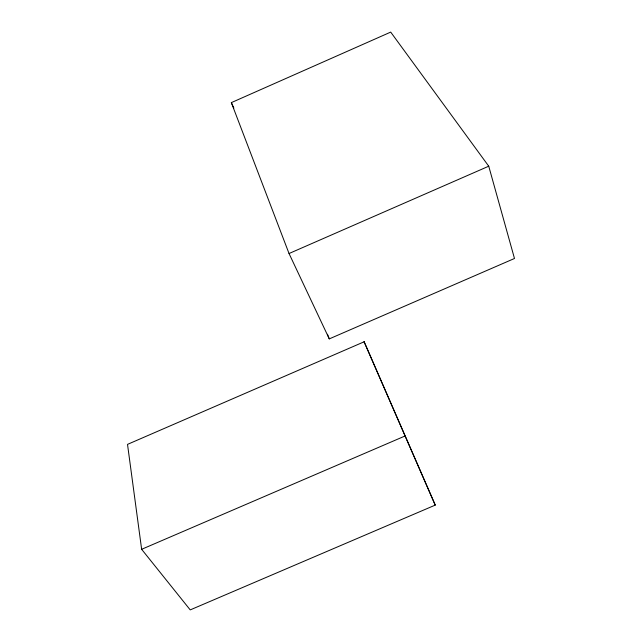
<?xml version="1.0" encoding="UTF-8"?>
<svg xmlns="http://www.w3.org/2000/svg" width="642" height="642" viewBox="0 0 642 642"><rect width="100%" height="100%" fill="white"/><g stroke="black" fill="none" stroke-linecap="round" stroke-linejoin="round"><path stroke-width="0.96" d="M231.345 102.624L390.705 32.1L488.739 166.206L514.483 258.485L329.282 338.888L289.036 253.526L231.345 102.624L233.865 108.089M289.036 253.526L488.739 166.206M364.126 341.793L127.517 444.376L141.641 549.303L190.225 609.9L435.244 505.102L364.126 341.793L435.244 505.102M141.641 549.303L404.797 436.103M327.468 334.241L329.282 338.888"/></g></svg>
